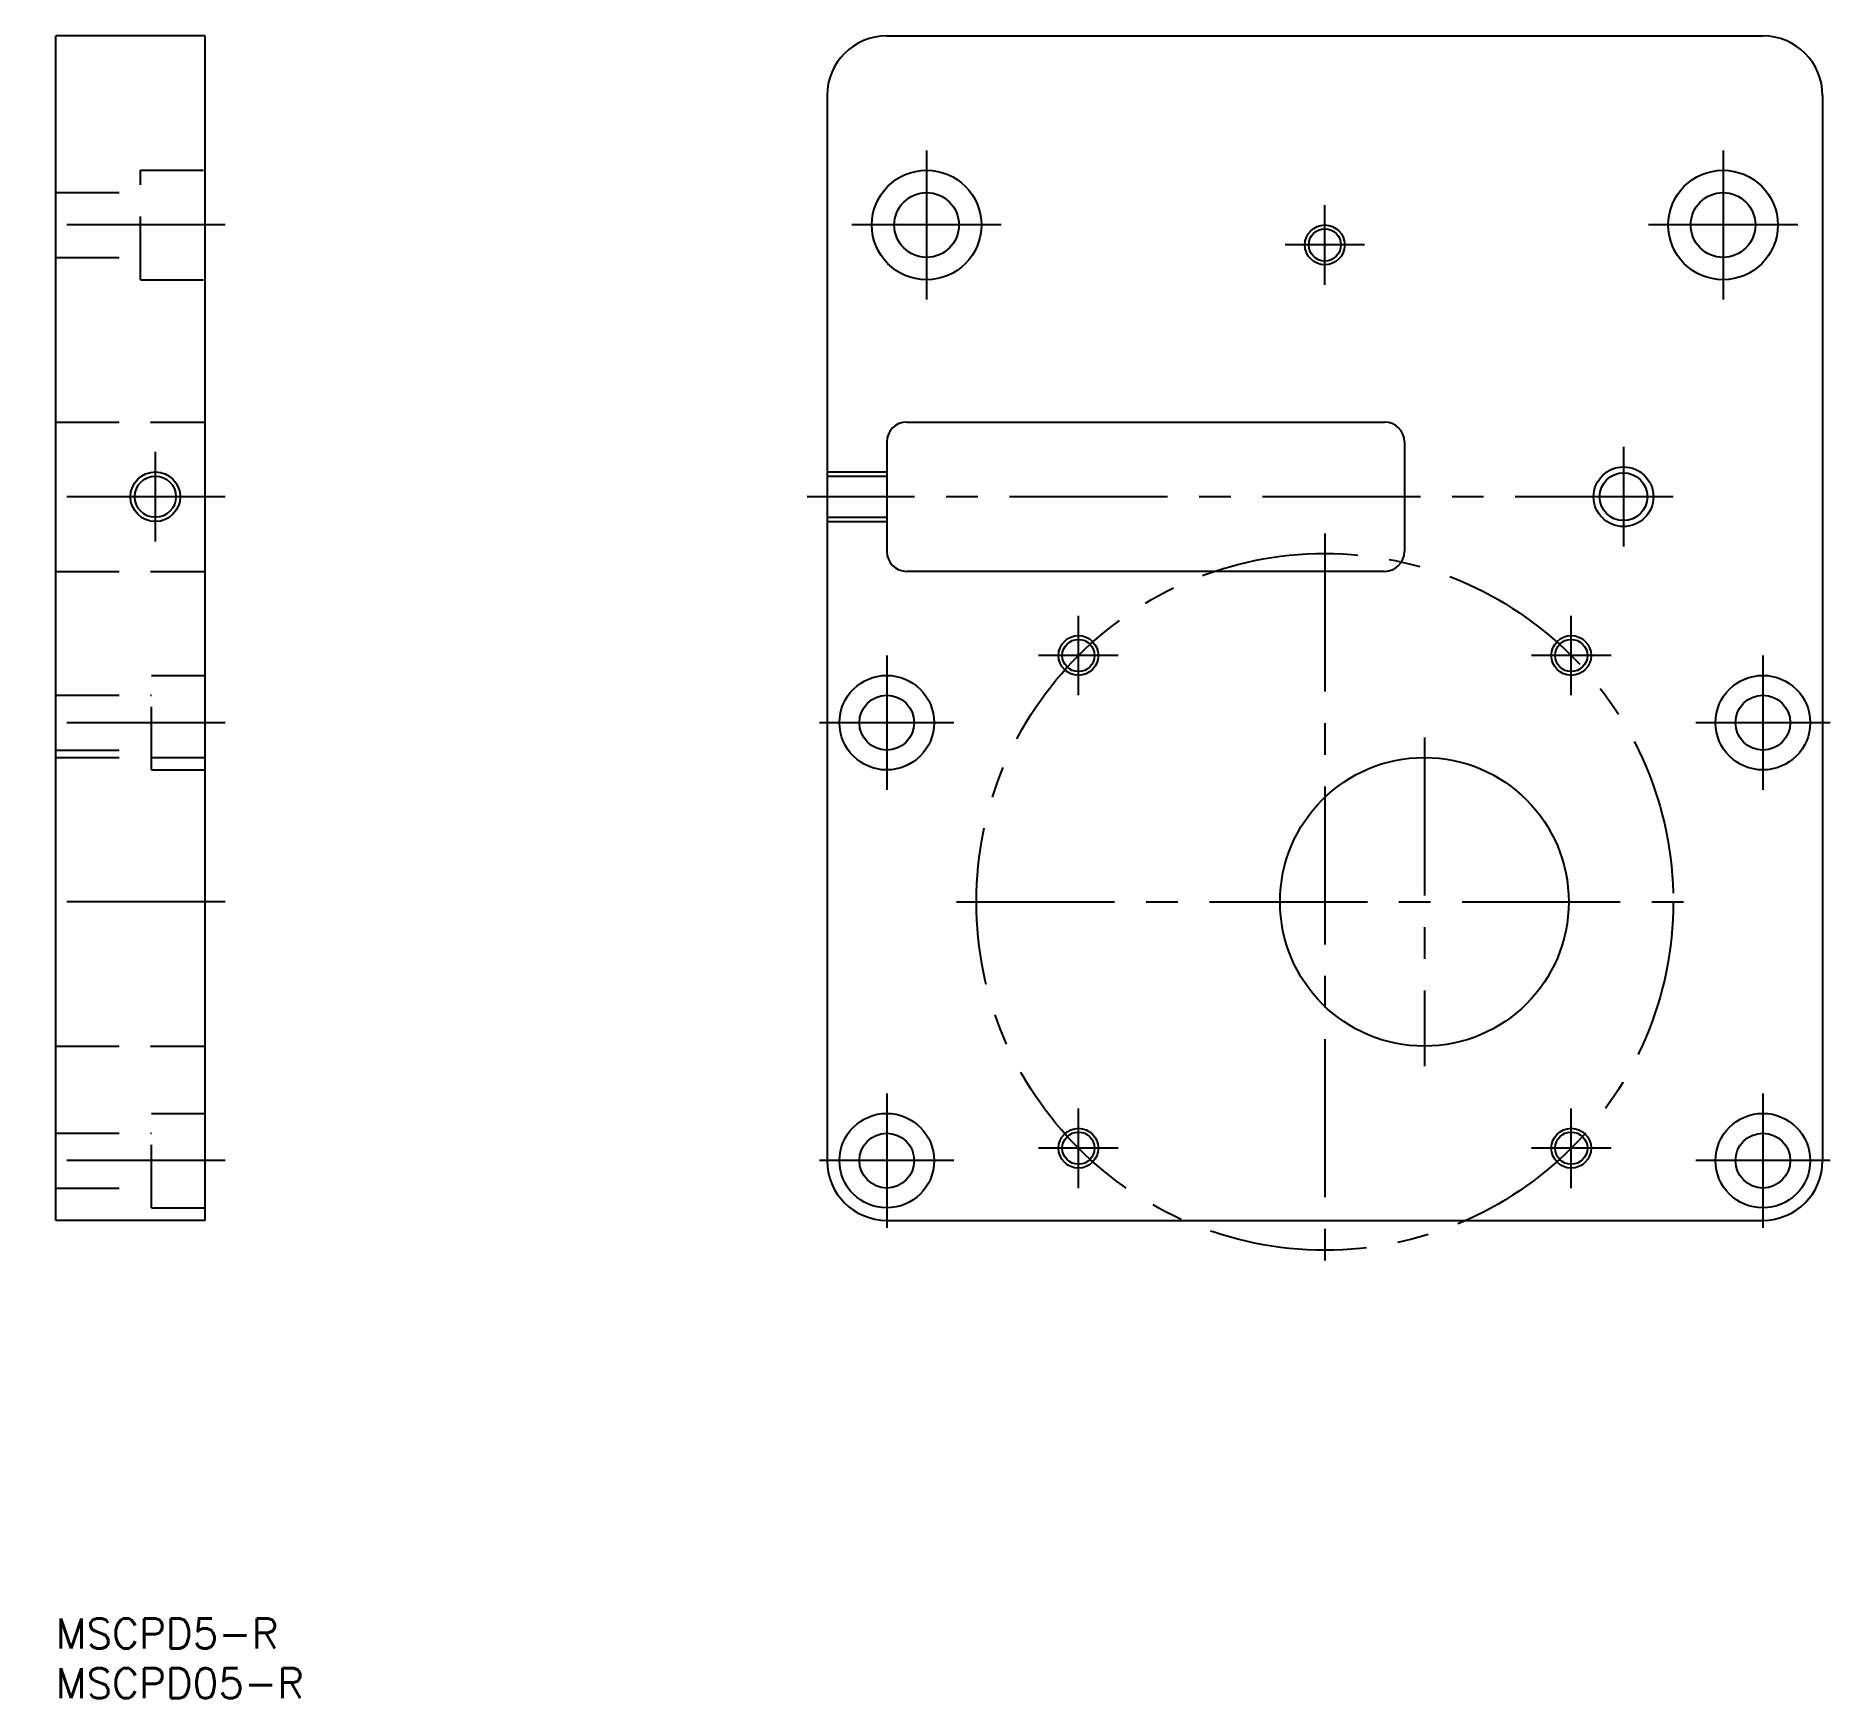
# Model space of a CAD drawing. Extents: x -2 to 178, y -8 to 159.
import ezdxf
from ezdxf.enums import TextEntityAlignment as Align

# ---------------------------------------------------------------- set-up
doc = ezdxf.new("R2010")
doc.units = 0
doc.header["$LTSCALE"] = 0.5
doc.linetypes.add('CENTER', pattern=[50.8, 31.75, -6.35, 6.35, -6.35])
doc.linetypes.add('DASHED', pattern=[19.05, 12.7, -6.35])
doc.layers.get('0').update_dxf_attribs({"linetype": 'CONTINUOUS'})
doc.layers.add('CENTER', color=1, linetype='CENTER')
doc.styles.get("Standard").update_dxf_attribs({"font": 'txt.shx', "height": 3, "bigfont": 'bigfont.shx'})

msp = doc.modelspace()

# ---------------------------------------------------------------- linework, layer by layer
at = {"color": 7, "linetype": 'CONTINUOUS'}
for p, q in [((15, 159), (0, 159)), ((0, 40), (0, 159)), ((15, 40), (15, 159)), ((83.47, 159), (171.47, 159)), ((77.47, 153), (77.47, 46)), ((177.47, 153), (177.47, 46)), ((85.47, 120.2), (133.47, 120.2)), ((83.47, 118.2), (83.47, 107.2)), ((135.47, 118.2), (135.47, 107.2)), ((133.47, 105.2), (85.47, 105.2)), ((15, 40), (0, 40)), ((83.47, 40), (171.47, 40))]:
    msp.add_line(p, q, dxfattribs=at)
at = {"color": 3, "linetype": 'DASHED'}
for p, q in [((8.5, 134.5), (8.5, 145.5)), ((8.5, 145.5), (15, 145.5)), ((0, 143.25), (8.5, 143.25)), ((0, 136.75), (8.5, 136.75)), ((8.5, 134.5), (15, 134.5)), ((0, 120.2), (15, 120.2)), ((77.47, 115.2), (83.47, 115.2)), ((77.47, 114.77), (83.47, 114.77)), ((77.47, 110.63), (83.47, 110.63)), ((77.47, 110.2), (83.47, 110.2)), ((0, 105.2), (15, 105.2)), ((9.6, 85.25), (9.6, 94.75)), ((9.6, 94.75), (15, 94.75)), ((0, 92.75), (9.6, 92.75)), ((0, 87.25), (9.6, 87.25)), ((0, 86.5), (15, 86.5)), ((9.6, 85.25), (15, 85.25)), ((0, 57.5), (15, 57.5)), ((9.6, 41.25), (9.6, 50.75)), ((9.6, 50.75), (15, 50.75)), ((0, 48.75), (9.6, 48.75)), ((0, 43.25), (9.6, 43.25)), ((9.6, 41.25), (15, 41.25))]:
    msp.add_line(p, q, dxfattribs=at)
at = {"color": 7, "linetype": 'CONTINUOUS'}
for centre, radius in [((87.47, 140), 5.5), ((167.47, 140), 5.5), ((87.47, 140), 3.25), ((167.47, 140), 3.25), ((127.47, 138), 1.62), ((10, 112.7), 2.07), ((157.47, 112.7), 2.4), ((102.72, 96.75), 1.62), ((152.22, 96.75), 1.62), ((83.47, 90), 4.75), ((171.47, 90), 4.75), ((83.47, 90), 2.75), ((171.47, 90), 2.75), ((137.47, 72), 14.5), ((83.47, 46), 4.75), ((171.47, 46), 4.75), ((83.47, 46), 2.75), ((102.72, 47.25), 1.62), ((152.22, 47.25), 1.62), ((171.47, 46), 2.75)]:
    msp.add_circle(centre, radius, dxfattribs=at)
at = {"color": 3, "linetype": 'CONTINUOUS'}
for centre, radius in [((127.47, 138), 2), ((157.47, 112.7), 3), ((10, 112.7), 2.5), ((102.72, 96.75), 2), ((152.22, 96.75), 2), ((102.72, 47.25), 2), ((152.22, 47.25), 2)]:
    msp.add_circle(centre, radius, dxfattribs=at)
at = {"color": 7, "linetype": 'CONTINUOUS'}
for centre, radius, start, end in [((83.47, 153), 6, 90, 180), ((171.47, 153), 6, 0, 90), ((85.47, 118.2), 2, 90, 180), ((133.47, 118.2), 2, 0, 90), ((85.47, 107.2), 2, 180, 270), ((133.47, 107.2), 2, 270, 0), ((83.47, 46), 6, 180, 270), ((171.47, 46), 6, 270, 0)]:
    msp.add_arc(centre, radius, start, end, dxfattribs=at)
at = {"layer": 'CENTER', "color": 1, "linetype": 'CENTER'}
for p, q in [((87.47, 147.5), (87.47, 132.5)), ((167.47, 147.5), (167.47, 132.5)), ((127.47, 134), (127.47, 142)), ((17, 140), (-2, 140)), ((94.97, 140), (79.97, 140)), ((174.97, 140), (159.97, 140)), ((131.47, 138), (123.47, 138)), ((10, 108.2), (10, 117.2)), ((157.47, 117.7), (157.47, 107.7)), ((17, 112.7), (-2, 112.7)), ((162.47, 112.7), (75.47, 112.7)), ((127.47, 109), (127.47, 35)), ((102.72, 92.75), (102.72, 100.75)), ((152.22, 92.75), (152.22, 100.75)), ((83.47, 96.75), (83.47, 83.25)), ((106.72, 96.75), (98.72, 96.75)), ((156.22, 96.75), (148.22, 96.75)), ((171.47, 96.75), (171.47, 83.25)), ((17, 90), (-2, 90)), ((90.22, 90), (76.72, 90)), ((137.47, 88.5), (137.47, 55.5)), ((178.22, 90), (164.72, 90)), ((17, 72), (-2, 72)), ((90.47, 72), (164.48, 72)), ((83.47, 52.75), (83.47, 39.25)), ((171.47, 52.75), (171.47, 39.25)), ((102.72, 43.25), (102.72, 51.25)), ((152.22, 43.25), (152.22, 51.25)), ((106.72, 47.25), (98.72, 47.25)), ((156.22, 47.25), (148.22, 47.25)), ((17, 46), (-2, 46)), ((90.22, 46), (76.72, 46)), ((178.22, 46), (164.72, 46))]:
    msp.add_line(p, q, dxfattribs=at)
msp.add_circle((127.47, 72), 35, dxfattribs=at)

# ---------------------------------------------------------------- texts
at = {"color": 7, "linetype": 'CONTINUOUS'}
for s, p in [('MSCPD5-R', (0, 0)), ('MSCPD05-R', (0, -5))]:
    msp.add_text(s, height=3, dxfattribs=at).set_placement(p, align=Align.TOP_LEFT)

doc.saveas('drawing.dxf')
